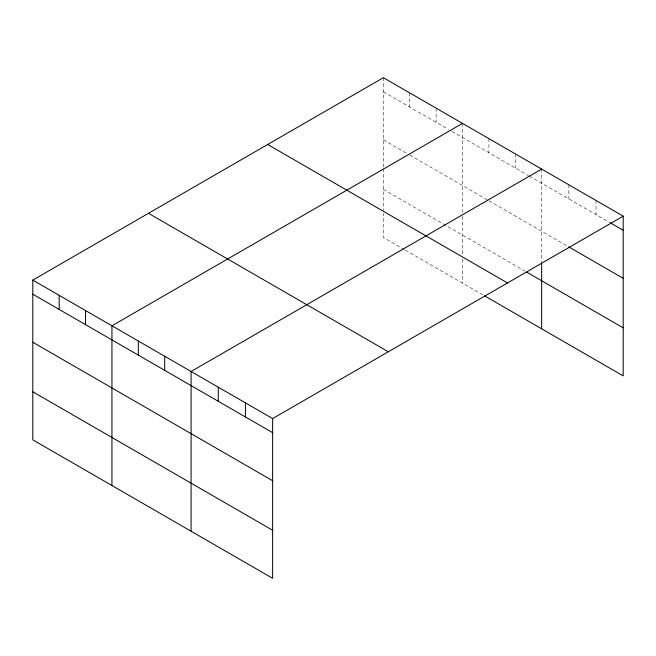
<?xml version="1.0" encoding="UTF-8"?>
<svg xmlns="http://www.w3.org/2000/svg" width="656" height="656" viewBox="0 0 656 656"><rect width="100%" height="100%" fill="white"/><g stroke="black" fill="none" stroke-linecap="round" stroke-linejoin="round"><path stroke-width="0.49" stroke-dasharray="3.28 2.46" d="M383.375 77.703L383.375 167.592M383.375 91.807L448.45 129.38M451.968 131.405L528.474 175.578M529.351 176.087L609.17 222.171M383.375 139.859L408.877 154.586M409.754 155.095L488.023 200.277M488.9 200.785L568.842 246.943M383.375 189.379L524.956 271.117M404.481 249.616L383.375 237.431L383.375 213.405M405.359 250.125L483.62 295.307M596.017 200.474L596.017 214.578M568.842 184.779L568.842 198.883M541.659 169.084L541.659 261.941M515.28 153.857L515.28 167.961M488.9 138.629L488.9 152.733M462.521 123.394L462.521 212.29M462.521 216.25L462.521 256.094M462.521 259.095L462.521 283.121M436.142 108.166L436.142 122.27M409.754 92.931L409.754 107.035M383.375 168.584L383.375 210.404"/><path stroke-width="0.98" d="M32.8 280.104L272.625 418.569L272.625 578.297L32.8 439.84L32.8 280.104L383.375 77.703L623.2 216.16L623.2 375.896L484.505 295.815M462.521 123.394L111.938 325.802L111.938 485.53M541.659 169.084L191.085 371.493L191.085 531.221M272.625 418.569L623.2 216.16M610.047 222.671L623.2 230.264M568.842 246.943L623.2 278.324M526.711 272.125L623.2 327.836M267.689 144.5L507.506 282.957M148.494 213.315L388.311 351.772M32.8 294.208L272.625 432.673M32.8 342.268L272.625 480.725M32.8 391.78L272.625 530.237M541.659 262.933L541.659 328.812M245.442 402.874L245.442 416.978M218.259 387.188L218.259 401.283M164.705 356.257L164.705 370.361M138.326 341.03L138.326 355.134M85.559 310.567L85.559 324.671M59.179 295.339L59.179 309.443"/></g></svg>
